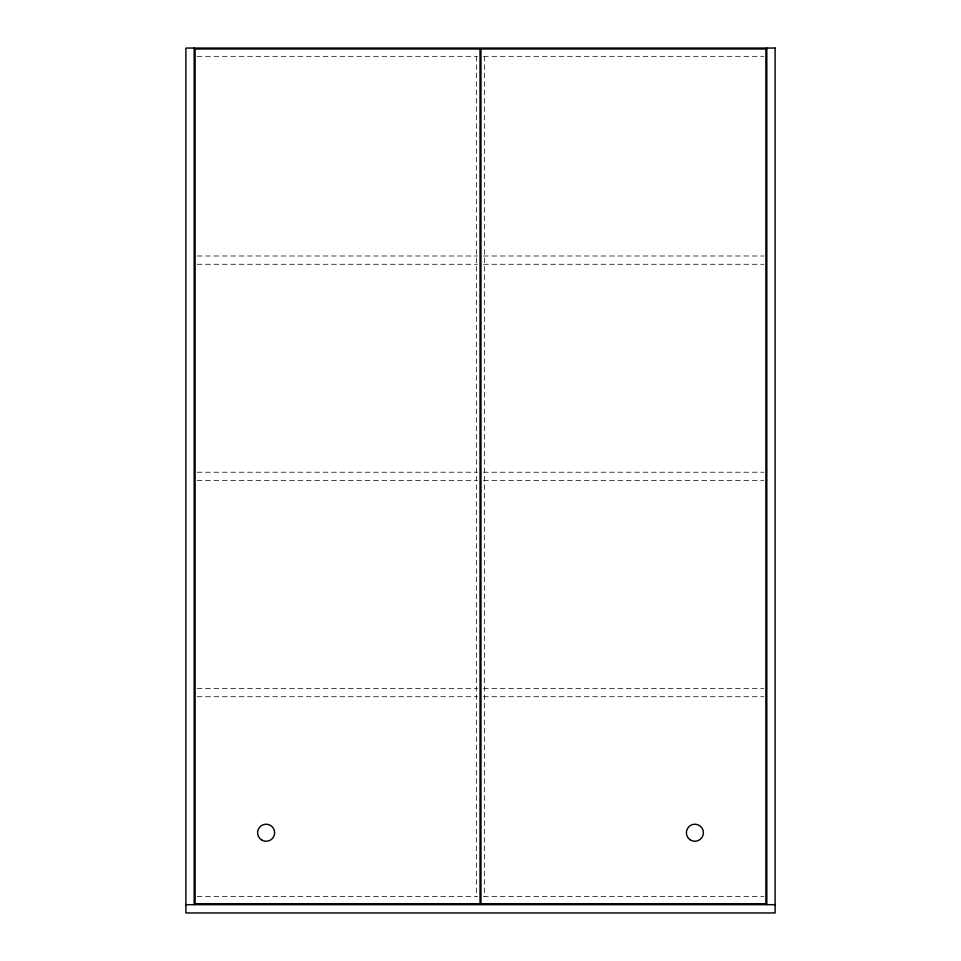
<?xml version="1.0" encoding="UTF-8"?>
<svg xmlns="http://www.w3.org/2000/svg" width="961" height="961" viewBox="0 0 961 961"><rect width="100%" height="100%" fill="white"/><g stroke="black" fill="none" stroke-linecap="round" stroke-linejoin="round"><path stroke-width="0.72" stroke-dasharray="4.8 3.6" d="M197.173 56.327L477.497 56.327M483.503 56.327L763.827 56.327M197.173 255.998L477.497 255.998M483.503 255.998L763.827 255.998M197.173 264.275L477.497 264.275M483.503 264.275L763.827 264.275M197.173 472.223L477.497 472.223M483.503 472.223L763.827 472.223M197.173 480.5L477.497 480.5M483.503 480.5L763.827 480.5M197.173 688.448L477.497 688.448M483.503 688.448L763.827 688.448M197.173 696.725L477.497 696.725M483.503 696.725L763.827 696.725M197.173 896.385L477.497 896.385M483.503 896.385L763.827 896.385M484.644 56.327L484.644 896.385M476.356 56.327L476.356 896.385"/><path stroke-width="1.44" d="M185.893 904.673L775.107 904.673M766.83 48.05L766.83 904.673M194.17 48.05L194.17 904.673M775.107 48.05L185.893 48.05L185.893 912.95L775.107 912.95L775.107 48.05M480.032 48.999L195.119 48.999L195.119 903.724L480.032 903.724L480.032 48.999M765.881 48.999L480.968 48.999L480.968 903.724L765.881 903.724L765.881 48.999M690.623 840.118A8.529 8.529 0 0 0 703.416 832.731A8.529 8.529 0 0 0 690.623 825.343A8.529 8.529 0 0 0 690.623 840.118M261.848 840.118A8.529 8.529 0 0 0 274.642 832.731A8.529 8.529 0 0 0 261.848 825.343A8.529 8.529 0 0 0 261.848 840.118"/></g></svg>
